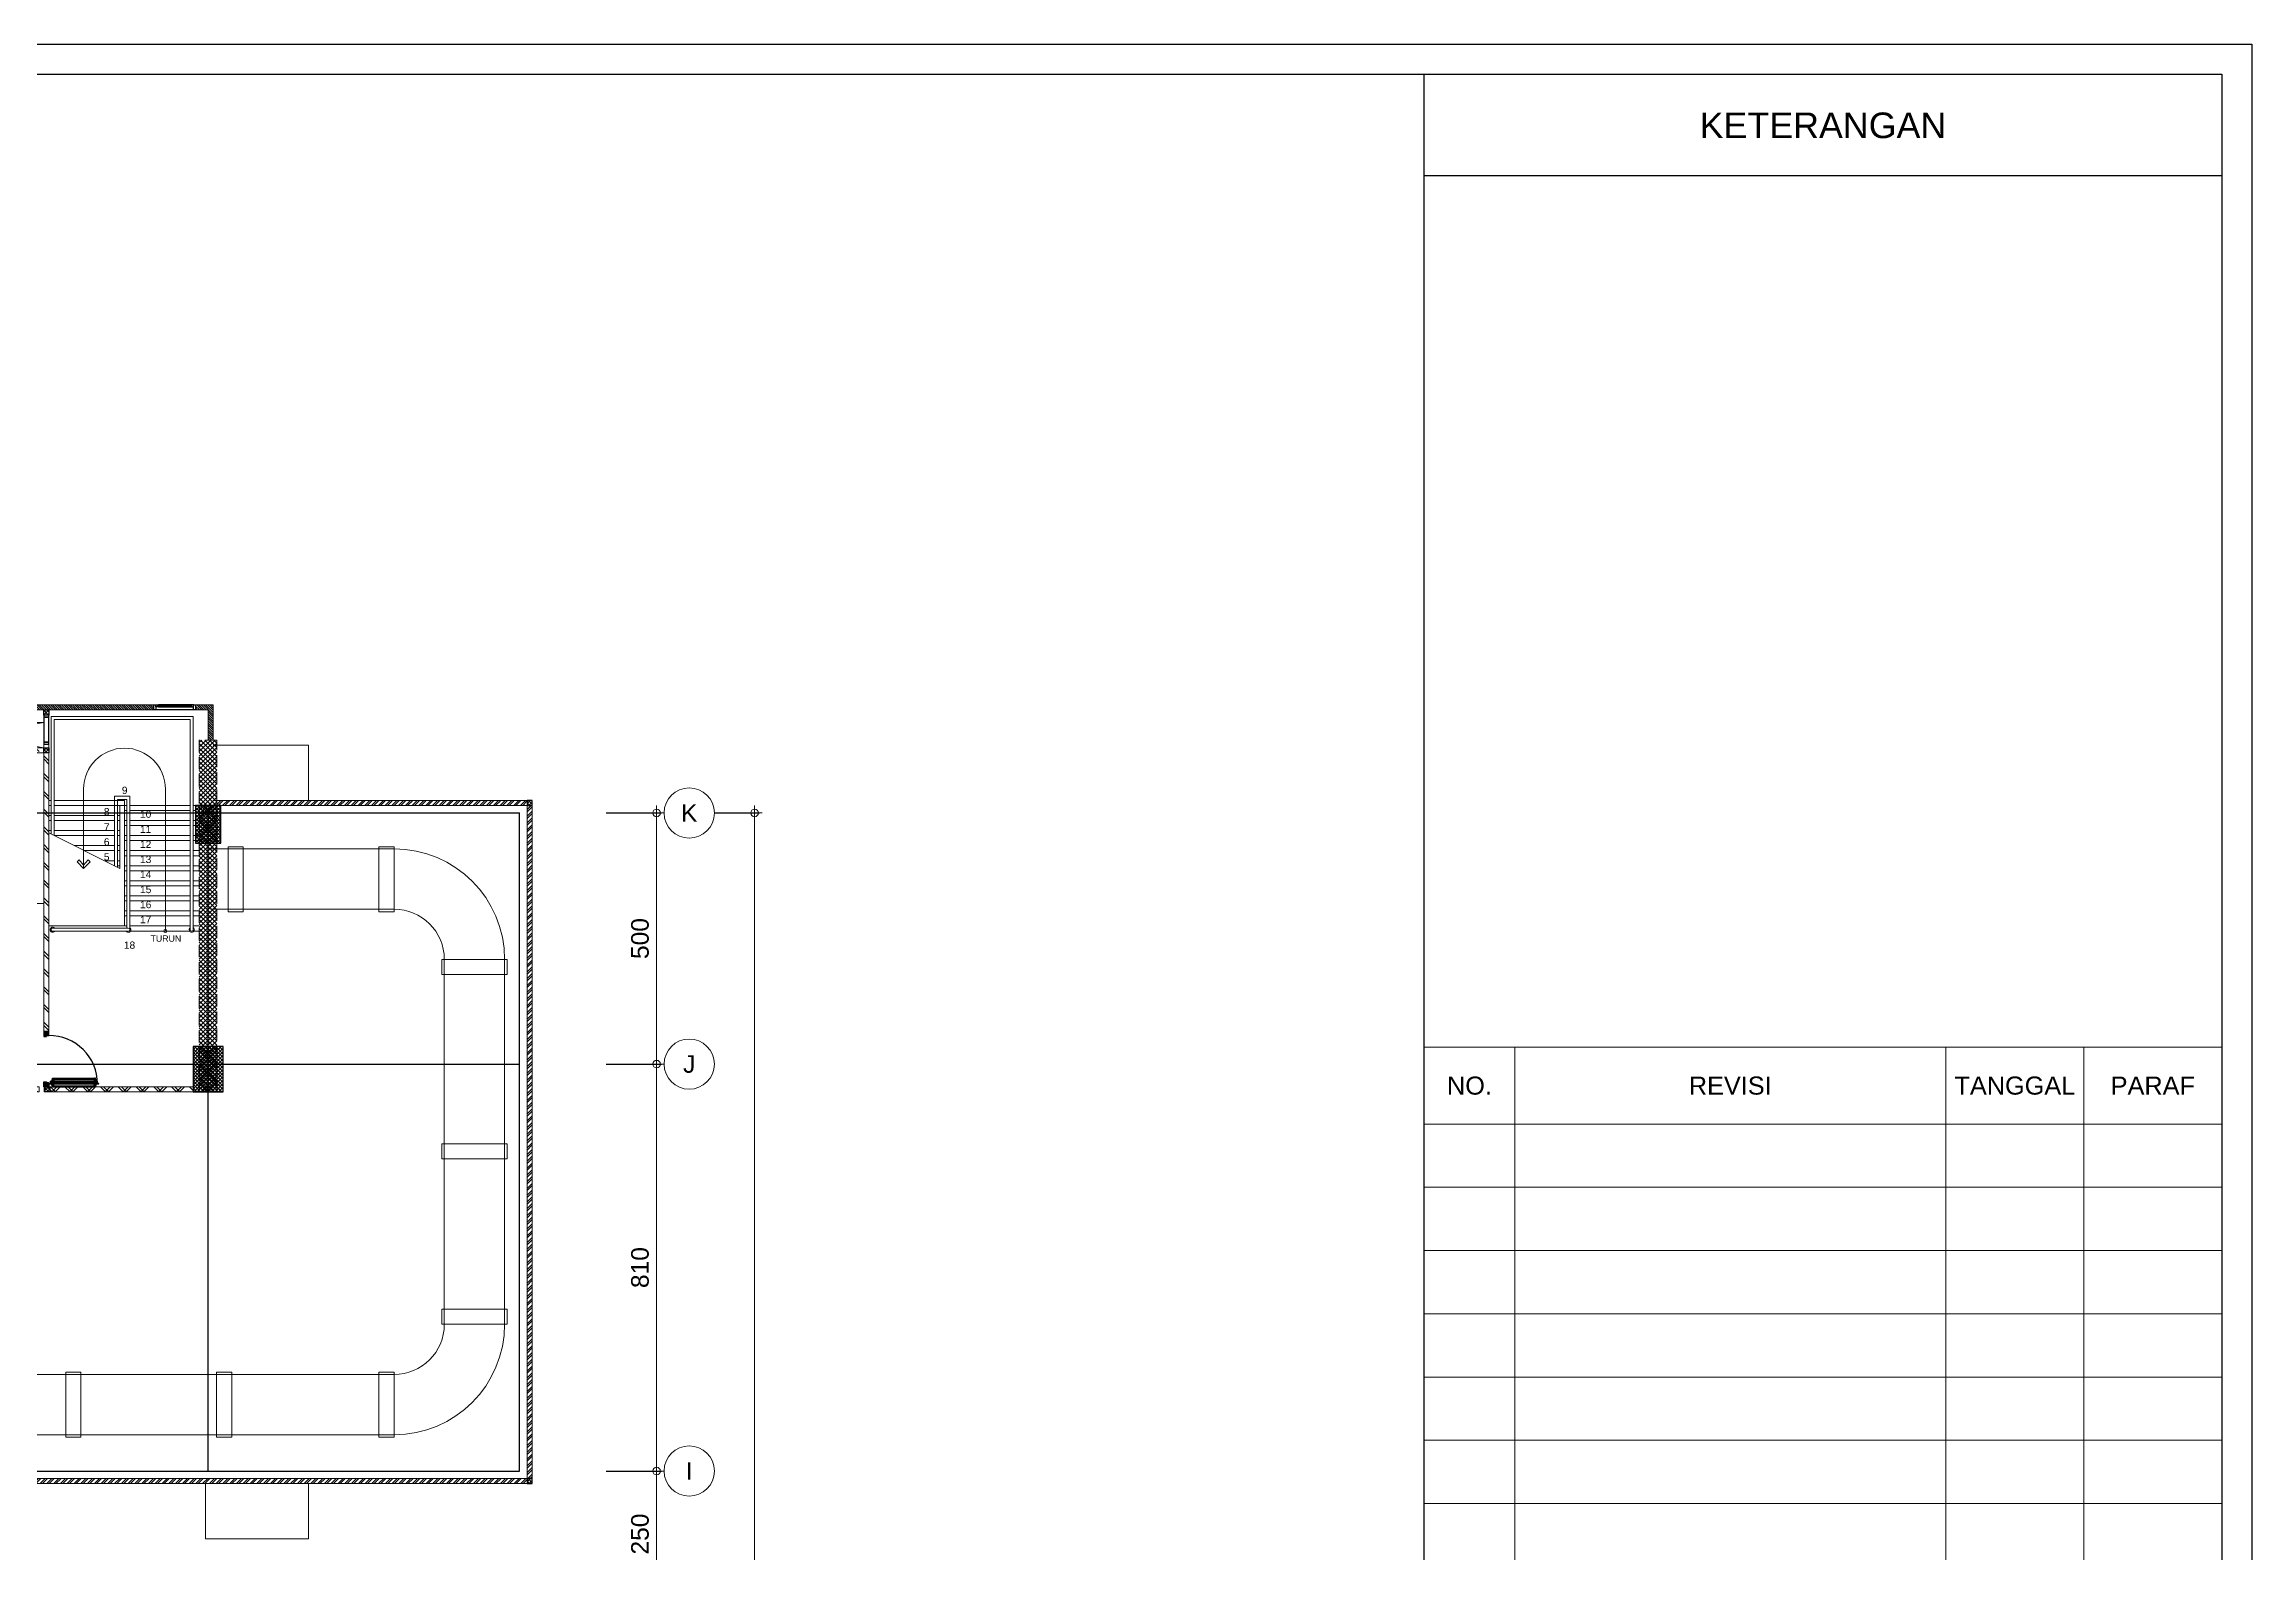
# Model space of a CAD drawing. Header units: millimetres. Extents: x -324 to 75, y -297 to 200.
# Drawn here: x -92.39 to -48.45, y 170.44 to 200.48 of the extents above; entities that cross this region are included whole.
import ezdxf
from ezdxf.enums import TextEntityAlignment as Align

# ---------------------------------------------------------------- set-up
doc = ezdxf.new("R2010")
doc.units = ezdxf.units.MM
doc.linetypes.add('ACAD_ISO02W100', pattern=[15, 12, -3])
doc.layers.get('defpoints').update_dxf_attribs({"color": 1})
for name, color, linetype, lineweight in [('ars', 11, 'Continuous', 0), ('ars @ 1', 11, 'Continuous', 0), ('ARSIR', 31, 'Continuous', 5), ('ATAP', 3, 'Continuous', 20), ('KOL', 1, 'Continuous', 30), ('KOLOM', 4, 'Continuous', 9), ('KOP', 7, 'Continuous', 20), ('KOP GARIS', 1, 'Continuous', 30), ('lan', 7, 'Continuous', 15), ('NOT', 7, 'Continuous', 20), ('Stair', 7, 'Continuous', 15), ('tem', 5, 'Continuous', 20), ('u', 6, 'Continuous', 20)]:
    doc.layers.add(name, color=color, linetype=linetype, lineweight=lineweight)
doc.layers.add('as', color=1, linetype='Continuous', plot=False)
for name, color, linetype in [('HID', 1, 'Continuous'), ('Kusen', 30, 'Continuous'), ('STL', 6, 'Continuous')]:
    doc.layers.add(name, color=color, linetype=linetype)
doc.layers.add('POLYLINE TPAK', color=4, linetype='Continuous', lineweight=20, plot=False)
doc.styles.add('BOLD', font='arial.ttf')
doc.styles.add('RM25', font='arial.ttf')
doc.styles.add('S', font='simplex', dxfattribs={"width": 0.75})
doc.styles.get("Standard").update_dxf_attribs({"font": 'arial.ttf'})
doc.dimstyles.new('sk-100', dxfattribs={"dimtxt": 0.35, "dimasz": 0.15, "dimexe": 0.1, "dimexo": 0, "dimgap": 0.15, "dimtad": 1, "dimdec": 0, "dimlfac": 100, "dimzin": 0, "dimdsep": 46, "dimtxsty": 'Standard', "dimblk": 'BULAT', "dimcen": 0.09, "dimclrd": 256, "dimclre": 256, "dimclrt": 256, "dimadec": 0, "dimazin": 0, "dimtfac": 1, "dimtdec": 0, "dimtofl": 0, "dimtmove": 0, "dimatfit": 3, "dimldrblk": 'BULAT', "dimfxl": 0, "dimtolj": 1, "dimtzin": 0, "dimlwd": -1, "dimarcsym": 0})
pattern_1 = [(225, (1.1, 1e-06), (-0.014142, 0.014142), []), (135, (1.1, 1e-06), (0.014142, 0.014142), [])]
pattern_2 = [(315, (-2e-13, 1e-06), (0.014142, 0.014142), []), (45, (-2e-13, 1e-06), (-0.014142, 0.014142), [])]
pattern_3 = [(45, (1576.71095, -452.5532), (-0.176776695, 0.176776695), []), (45, (1576.77345, -452.5532), (-0.176776695, 0.176776695), [])]
pattern_4 = [(225, (-5.95, -51.3), (0.022097087, -0.022097087), [])]

# ---------------------------------------------------------------- blocks, each defined once
blk = doc.blocks.new('BULAT')
for p, q in [((-1, 0), (1, 0)), ((0, -1), (0, 1))]:
    blk.add_line(p, q)
blk.add_circle((0, 0), 0.5)
blk = doc.blocks.new('*D62')
at = {"layer": 'defpoints', "color": 0}
for p in [(-81.2, 172.073), (-80.2, 172.073), (-81.2, 169.573)]:
    blk.add_point(p, dxfattribs=at)
at = {"layer": 'u', "lineweight": -2}
for p, q in [((-81.2, 172.073), (-80.1, 172.073)), ((-81.2, 169.573), (-80.1, 169.573))]:
    blk.add_line(p, q, dxfattribs=at)
at = {"layer": 'u'}
blk.add_line((-80.2, 169.723), (-80.2, 171.923), dxfattribs=at)
at = {"layer": 'u', "xscale": 0.15, "yscale": 0.15, "zscale": 0.15}
for p, rotation in [((-80.2, 172.073), 90), ((-80.2, 169.573), 270)]:
    blk.add_blockref('BULAT', p, dxfattribs=dict(at, rotation=rotation))
at = {"layer": 'u', "insert": (-80.528, 170.818), "char_height": 0.35, "attachment_point": 5, "rotation": 90}
blk.add_mtext('\\A1;250', dxfattribs=at)
blk = doc.blocks.new('NAV')
blk.add_circle((0, -0.4), 0.4)
at = {"style": 'S', "width": 0.75, "flags": 4}
blk.add_attdef('AV', text='', height=0.3, dxfattribs=at).set_placement((0, -0.4), align=Align.MIDDLE)
blk = doc.blocks.new('*D63')
at = {"layer": 'defpoints', "color": 0}
for p in [(-81.2, 180.173), (-80.2, 180.173), (-81.2, 172.073)]:
    blk.add_point(p, dxfattribs=at)
at = {"layer": 'u', "lineweight": -2}
for p, q in [((-81.2, 180.173), (-80.1, 180.173)), ((-81.2, 172.073), (-80.1, 172.073))]:
    blk.add_line(p, q, dxfattribs=at)
at = {"layer": 'u'}
blk.add_line((-80.2, 172.223), (-80.2, 180.023), dxfattribs=at)
at = {"layer": 'u', "xscale": 0.15, "yscale": 0.15, "zscale": 0.15}
for p, rotation in [((-80.2, 180.173), 90), ((-80.2, 172.073), 270)]:
    blk.add_blockref('BULAT', p, dxfattribs=dict(at, rotation=rotation))
at = {"layer": 'u', "insert": (-80.528, 176.123), "char_height": 0.35, "attachment_point": 5, "rotation": 90}
blk.add_mtext('\\A1;810', dxfattribs=at)
blk = doc.blocks.new('*D64')
at = {"layer": 'defpoints', "color": 0}
for p in [(-81.2, 185.173), (-80.2, 185.173), (-81.2, 180.173)]:
    blk.add_point(p, dxfattribs=at)
at = {"layer": 'u', "lineweight": -2}
for p, q in [((-81.2, 185.173), (-80.1, 185.173)), ((-81.2, 180.173), (-80.1, 180.173))]:
    blk.add_line(p, q, dxfattribs=at)
at = {"layer": 'u'}
blk.add_line((-80.2, 180.323), (-80.2, 185.023), dxfattribs=at)
at = {"layer": 'u', "xscale": 0.15, "yscale": 0.15, "zscale": 0.15}
for p, rotation in [((-80.2, 185.173), 90), ((-80.2, 180.173), 270)]:
    blk.add_blockref('BULAT', p, dxfattribs=dict(at, rotation=rotation))
at = {"layer": 'u', "insert": (-80.528, 182.673), "char_height": 0.35, "attachment_point": 5, "rotation": 90}
blk.add_mtext('\\A1;500', dxfattribs=at)
blk = doc.blocks.new('*D65')
at = {"layer": 'defpoints', "color": 0}
for p in [(-79.05, 185.173), (-78.25, 185.173), (-79.05, 129.173)]:
    blk.add_point(p, dxfattribs=at)
at = {"layer": 'u', "lineweight": -2}
for p, q in [((-79.05, 185.173), (-78.15, 185.173)), ((-79.05, 129.173), (-78.15, 129.173))]:
    blk.add_line(p, q, dxfattribs=at)
at = {"layer": 'u'}
blk.add_line((-78.25, 129.323), (-78.25, 185.023), dxfattribs=at)
at = {"layer": 'u', "xscale": 0.15, "yscale": 0.15, "zscale": 0.15}
for p, rotation in [((-78.25, 185.173), 90), ((-78.25, 129.173), 270)]:
    blk.add_blockref('BULAT', p, dxfattribs=dict(at, rotation=rotation))
at = {"layer": 'u', "insert": (-78.578, 157.173), "char_height": 0.35, "attachment_point": 5, "rotation": 90}
blk.add_mtext('\\A1;5600', dxfattribs=at)
blk = doc.blocks.new("k3'")
at = {"layer": 'ars'}
h = blk.add_hatch(dxfattribs=at)
h.set_pattern_fill('_USER', color=256, scale=0.05, angle=45, double=1, pattern_type=0)
h.set_pattern_definition([(45, (0, -4.975), (-0.03535534, 0.03535534), []), (135, (0, -4.975), (-0.03535534, -0.03535534), [])])
h.paths.add_polyline_path([(-0.25, -0.375), (0.25, -0.375), (0.25, 0.375), (-0.25, 0.375)])
at = {"layer": 'KOL'}
blk.add_lwpolyline([(-0.25, -0.375), (0.25, -0.375), (0.25, 0.375), (-0.25, 0.375)], close=True, dxfattribs=at)
blk = doc.blocks.new("k1'")
at = {"layer": 'ars'}
h = blk.add_hatch(dxfattribs=at)
h.set_pattern_fill('_USER', color=256, scale=0.05, angle=45, double=1, pattern_type=0)
h.set_pattern_definition([(45, (0, -5), (-0.03535534, 0.03535534), []), (135, (0, -5), (-0.03535534, -0.03535534), [])])
h.paths.add_polyline_path([(-0.3, -0.45), (0.3, -0.45), (0.3, 0.45), (-0.3, 0.45)])
at = {"layer": 'KOL'}
blk.add_lwpolyline([(-0.3, -0.45), (0.3, -0.45), (0.3, 0.45), (-0.3, 0.45)], close=True, dxfattribs=at)
blk = doc.blocks.new('D-P90')
at = {"layer": 'ars'}
h = blk.add_hatch(dxfattribs=at)
h.set_pattern_fill('ANSI37', color=256, scale=0.005, angle=-90, style=0)
h.set_pattern_definition([(45, (-1350.94906, -1248.591899), (0.01122532015, -0.01122532015), []), (315, (-1350.94906, -1248.591899), (-0.01122532015, -0.01122532015), [])])
h.paths.add_polyline_path([(0.009, -0.183, -0.414214), (0.01, -0.184), (0.01, -1.116, -0.414214), (0.009, -1.117), (-0.034, -1.117, 0.414214), (-0.037, -1.12), (-0.037, -1.142, -1), (-0.038, -1.142), (-0.038, -0.158, -1), (-0.037, -0.158), (-0.037, -0.181, 0.414214), (-0.034, -0.183)])
at = {"layer": 'as'}
for p, q in [((-0.04, -0.158), (-0.046, -0.158)), ((-0.042, -0.161), (-0.042, -0.155))]:
    blk.add_line(p, q, dxfattribs=at)
at = {"layer": 'HID'}
for p, q in [((-0.044, -0.125), (-0.092, -0.077)), ((-0.042, -0.123), (-0.091, -0.075)), ((-0.066, -0.147), (-0.023, -0.104)), ((-0.063, -0.147), (-0.023, -0.107)), ((0.966, -0.147), (0.923, -0.104)), ((0.963, -0.147), (0.923, -0.107)), ((0.942, -0.123), (0.991, -0.075)), ((0.944, -0.125), (0.992, -0.077))]:
    blk.add_line(p, q, dxfattribs=at)
for points in [[(-0.044, -0.125), (-0.044, -0.125), (-0.042, -0.123), (-0.042, -0.123)], [(0.944, -0.125), (0.944, -0.125), (0.942, -0.123), (0.942, -0.123)]]:
    blk.add_lwpolyline(points, dxfattribs=at)
at = {"layer": 'KOL'}
blk.add_line((0.97, -0.13), (0.97, -0.15), dxfattribs=at)
at = {"layer": 'Kusen', "ltscale": 2}
for p, q in [((-0.099, -0.221), (-0.099, -1.06)), ((-0.079, -0.241), (-0.079, -1.06)), ((-0.074, -0.211), (-0.04, -0.211)), ((-0.074, -0.221), (-0.074, -0.211)), ((-0.074, -0.251), (-0.074, -0.241)), ((-0.074, -0.251), (-0.04, -0.251)), ((-0.061, -0.251), (-0.061, -0.211)), ((-0.04, -0.251), (-0.04, -0.211)), ((0.046, -0.211), (0.012, -0.211)), ((0.012, -0.251), (0.012, -0.211)), ((0.046, -0.251), (0.012, -0.251)), ((0.033, -0.251), (0.033, -0.211)), ((0.046, -0.221), (0.046, -0.211)), ((0.046, -0.251), (0.046, -0.241)), ((0.053, -0.241), (0.053, -1.06)), ((0.073, -0.221), (0.073, -1.06)), ((-0.074, -1.05), (-0.04, -1.05)), ((-0.074, -1.05), (-0.074, -1.06)), ((-0.074, -1.08), (-0.074, -1.09)), ((-0.074, -1.09), (-0.04, -1.09)), ((-0.061, -1.05), (-0.061, -1.09)), ((-0.04, -1.05), (-0.04, -1.09)), ((0.046, -1.05), (0.012, -1.05)), ((0.012, -1.05), (0.012, -1.09)), ((0.046, -1.09), (0.012, -1.09)), ((0.033, -1.05), (0.033, -1.09)), ((0.046, -1.05), (0.046, -1.06)), ((0.046, -1.08), (0.046, -1.09))]:
    blk.add_line(p, q, dxfattribs=at)
at = {"layer": 'Kusen'}
for p, q in [((-0.042, -0.155), (-0.038, -0.156)), ((-0.042, -0.157), (-0.038, -0.158))]:
    blk.add_line(p, q, dxfattribs=at)
at = {"layer": 'Kusen', "ltscale": 2}
for points in [[(-0.099, -0.241), (-0.061, -0.241), (-0.061, -0.221), (-0.099, -0.221), (-0.099, -0.241)], [(0.073, -0.241), (0.033, -0.241), (0.033, -0.221), (0.073, -0.221), (0.073, -0.241)], [(-0.101, -1.06), (-0.061, -1.06), (-0.061, -1.08), (-0.101, -1.08), (-0.101, -1.06)], [(0.073, -1.06), (0.033, -1.06), (0.033, -1.08), (0.073, -1.08), (0.073, -1.06)]]:
    blk.add_lwpolyline(points, dxfattribs=at)
at = {"layer": 'Kusen'}
blk.add_circle((-0.042, -0.158), 0.001, dxfattribs=at)
for radius, start, end in [(0.0025, 75.7804, 11.3851), (0.961, 270, 0.4597)]:
    blk.add_arc((-0.042, -0.158), radius, start, end, dxfattribs=at)
at = {"layer": 'STL'}
for p, q in [((-0.038, -0.158), (-0.038, -1.142)), ((-0.037, -0.181), (-0.037, -0.158)), ((-0.034, -0.183), (0.009, -0.183)), ((0.01, -0.184), (0.01, -1.116)), ((-0.037, -1.12), (-0.037, -1.142)), ((-0.034, -1.117), (0.009, -1.117))]:
    blk.add_line(p, q, dxfattribs=at)
for points in [[(0, -0.1), (0, -0.103), (-0.019, -0.103, 0.414214), (-0.02, -0.105), (-0.02, -0.148, -0.414214), (-0.022, -0.15), (-0.068, -0.15, -0.414214), (-0.07, -0.148), (-0.07, -0.13), (-0.067, -0.13), (-0.067, -0.146, 0.414214), (-0.065, -0.147), (-0.024, -0.147, 0.414214), (-0.023, -0.146), (-0.023, -0.102, -0.414214), (-0.021, -0.1)], [(0.9, -0.1), (0.9, -0.103), (0.919, -0.103, -0.414214), (0.92, -0.105), (0.92, -0.148, 0.414214), (0.922, -0.15), (0.968, -0.15, 0.414214), (0.97, -0.148), (0.97, -0.13), (0.967, -0.13), (0.967, -0.146, -0.414214), (0.966, -0.147), (0.925, -0.147, -0.414214), (0.923, -0.146), (0.923, -0.102, 0.414214), (0.921, -0.1)]]:
    blk.add_lwpolyline(points, format="xyb", close=True, dxfattribs=at)
blk.add_lwpolyline([(0.009, -0.182), (-0.034, -0.182, -0.414214), (-0.035, -0.181), (-0.035, -0.158, 1), (-0.04, -0.158), (-0.04, -1.142, 1), (-0.035, -1.142), (-0.035, -1.12, -0.414214), (-0.034, -1.119), (0.009, -1.119, 0.414214), (0.012, -1.116), (0.012, -0.184)], format="xyb", dxfattribs=at)
for centre, radius, start, end in [((-0.038, -0.158), 0.00075, 0, 180), ((-0.034, -0.181), 0.0025, 180, 270), ((0.009, -0.184), 0.0025, 360, 90), ((0.009, -0.184), 0.001, 360, 90), ((-0.038, -1.142), 0.00075, 180, 0), ((-0.034, -1.12), 0.0025, 90, 180), ((0.009, -1.116), 0.001, 270, 0)]:
    blk.add_arc(centre, radius, start, end, dxfattribs=at)
blk = doc.blocks.new('PINTU DARURAT')
at = {"layer": 'ARSIR'}
h = blk.add_hatch(dxfattribs=at)
h.set_pattern_fill('_USER', color=256, scale=0.02, angle=315, style=0, double=1, pattern_type=0)
h.set_pattern_definition(pattern_2)
edge = h.paths.add_edge_path()
edge.add_line((0, 0), (0.1, 0))
edge.add_line((0.1, 0), (0.1, 0.05))
edge.add_line((0.1, 0.05), (0.077, 0.05))
edge.add_line((0.077, 0.05), (0.077, 0.096))
edge.add_arc((0.076, 0.096), 0.0015, 360, 450)
edge.add_line((0.075, 0.097), (0.035, 0.097))
edge.add_arc((0.035, 0.096), 0.0015, 90, 180)
edge.add_line((0.033, 0.096), (0.033, 0.08))
edge.add_line((0.033, 0.08), (0.03, 0.08))
edge.add_line((0.03, 0.08), (0.03, 0.1))
edge.add_line((0.03, 0.1), (0, 0.1))
edge.add_line((0, 0.1), (0, 0))
h = blk.add_hatch(dxfattribs=at)
h.set_pattern_fill('_USER', color=256, scale=0.02, angle=315, style=0, double=1, pattern_type=0)
h.set_pattern_definition(pattern_2)
edge = h.paths.add_edge_path()
edge.add_line((0, 0), (0.1, 0))
edge.add_line((0.1, 0), (0.1, 0.05))
edge.add_line((0.1, 0.05), (0.077, 0.05))
edge.add_line((0.077, 0.05), (0.077, 0.096))
edge.add_arc((0.076, 0.096), 0.0015, 360, 450)
edge.add_line((0.075, 0.097), (0.035, 0.097))
edge.add_arc((0.035, 0.096), 0.0015, 90, 180)
edge.add_line((0.033, 0.096), (0.033, 0.08))
edge.add_line((0.033, 0.08), (0.03, 0.08))
edge.add_line((0.03, 0.08), (0.03, 0.1))
edge.add_line((0.03, 0.1), (0, 0.1))
edge.add_line((0, 0.1), (0, 0))
h = blk.add_hatch(dxfattribs=at)
h.set_pattern_fill('_USER', color=256, scale=0.02, angle=315, style=0, double=1, pattern_type=0)
h.set_pattern_definition(pattern_1)
edge = h.paths.add_edge_path()
edge.add_line((1.1, 0), (1, 0))
edge.add_line((1, 0), (1, 0.05))
edge.add_line((1, 0.05), (1.023, 0.05))
edge.add_line((1.023, 0.05), (1.023, 0.096))
edge.add_arc((1.024, 0.096), 0.0015, -630, -540, ccw=False)
edge.add_line((1.024, 0.097), (1.065, 0.097))
edge.add_arc((1.065, 0.096), 0.0015, -360, -270, ccw=False)
edge.add_line((1.067, 0.096), (1.067, 0.08))
edge.add_line((1.067, 0.08), (1.07, 0.08))
edge.add_line((1.07, 0.08), (1.07, 0.1))
edge.add_line((1.07, 0.1), (1.1, 0.1))
edge.add_line((1.1, 0.1), (1.1, 0))
h = blk.add_hatch(dxfattribs=at)
h.set_pattern_fill('_USER', color=256, scale=0.02, angle=315, style=0, double=1, pattern_type=0)
h.set_pattern_definition(pattern_1)
edge = h.paths.add_edge_path()
edge.add_line((1.1, 0), (1, 0))
edge.add_line((1, 0), (1, 0.05))
edge.add_line((1, 0.05), (1.023, 0.05))
edge.add_line((1.023, 0.05), (1.023, 0.096))
edge.add_arc((1.024, 0.096), 0.0015, -630, -540, ccw=False)
edge.add_line((1.024, 0.097), (1.065, 0.097))
edge.add_arc((1.065, 0.096), 0.0015, -360, -270, ccw=False)
edge.add_line((1.067, 0.096), (1.067, 0.08))
edge.add_line((1.067, 0.08), (1.07, 0.08))
edge.add_line((1.07, 0.08), (1.07, 0.1))
edge.add_line((1.07, 0.1), (1.1, 0.1))
edge.add_line((1.1, 0.1), (1.1, 0))
at = {"layer": 'KOL'}
blk.add_line((1.1, 0.1), (1.1, 0), dxfattribs=at)
blk.add_line((1.1, 0.1), (1.1, 0), dxfattribs=at)
blk.add_line((1.1, 0.1), (1.1, 0), dxfattribs=at)
blk.add_line((1.1, 0.1), (1.1, 0), dxfattribs=at)
for points in [[(0, 0), (0.1, 0), (0.1, 0.05), (0.077, 0.05), (0.077, 0.096, 0.414214), (0.075, 0.097), (0.035, 0.097, 0.414214), (0.033, 0.096), (0.033, 0.08), (0.03, 0.08), (0.03, 0.1), (0, 0.1)], [(0, 0), (0.1, 0), (0.1, 0.05), (0.077, 0.05), (0.077, 0.096, 0.414214), (0.075, 0.097), (0.035, 0.097, 0.414214), (0.033, 0.096), (0.033, 0.08), (0.03, 0.08), (0.03, 0.1), (0, 0.1)], [(1.1, 0), (1, 0), (1, 0.05), (1.023, 0.05), (1.023, 0.096, -0.414214), (1.024, 0.097), (1.065, 0.097, -0.414214), (1.067, 0.096), (1.067, 0.08), (1.07, 0.08), (1.07, 0.1), (1.1, 0.1)], [(1.1, 0), (1, 0), (1, 0.05), (1.023, 0.05), (1.023, 0.096, -0.414214), (1.024, 0.097), (1.065, 0.097, -0.414214), (1.067, 0.096), (1.067, 0.08), (1.07, 0.08), (1.07, 0.1), (1.1, 0.1)]]:
    blk.add_lwpolyline(points, format="xyb", close=True, dxfattribs=at)
at = {"layer": 'Kusen', "xscale": -1, "rotation": 180}
blk.add_blockref('D-P90', (0.1, -0.05), dxfattribs=at)
blk = doc.blocks.new('K 10.10')
at = {"layer": 'ars'}
h = blk.add_hatch(dxfattribs=at)
h.set_pattern_fill('_USER', color=256, scale=0.05, angle=45, double=1, pattern_type=0)
h.set_pattern_definition([(45, (0, 0), (-0.035355339, 0.035355339), []), (135, (0, 0), (-0.035355339, -0.035355339), [])])
h.paths.add_polyline_path([(1560.538, 1380.407), (1560.638, 1380.407), (1560.638, 1380.507), (1560.538, 1380.507)])
at = {"layer": 'KOL'}
blk.add_lwpolyline([(1560.538, 1380.407), (1560.638, 1380.407), (1560.638, 1380.507), (1560.538, 1380.507)], close=True, dxfattribs=at)
blk = doc.blocks.new('T. J2')
at = {"layer": 'Kusen'}
for p, q in [((-0.419, 0), (0.331, 0)), ((-0.369, 0.1), (0.281, 0.1)), ((0.281, 0.06), (-0.369, 0.06))]:
    blk.add_line(p, q, dxfattribs=at)
for points in [[(-0.459, 0), (-0.419, 0), (-0.419, 0.1), (-0.459, 0.1)], [(0.331, 0), (0.371, 0), (0.371, 0.1), (0.331, 0.1)]]:
    blk.add_lwpolyline(points, close=True, dxfattribs=at)
for points in [[(-0.369, 0.077), (-0.369, 0.06), (-0.419, 0.06), (-0.419, 0.1), (-0.369, 0.1), (-0.369, 0.082), (-0.379, 0.082), (-0.379, 0.077), (-0.369, 0.077)], [(0.281, 0.077), (0.281, 0.06), (0.331, 0.06), (0.331, 0.1), (0.281, 0.1), (0.281, 0.082), (0.291, 0.082), (0.291, 0.077), (0.281, 0.077)]]:
    blk.add_lwpolyline(points, dxfattribs=at)
at = {"layer": 'Kusen', "color": 141}
blk.add_lwpolyline([(-0.379, 0.077), (0.291, 0.077), (0.291, 0.082), (-0.379, 0.082)], close=True, dxfattribs=at)
blk = doc.blocks.new('P.SHAFT')
for points in [[(-0.05, 0.54), (-0.05, 0.58), (0.05, 0.58), (0.05, 0.54)], [(-0.05, 0.04), (-0.05, 0.54), (0.05, 0.54), (0.05, 0.04)], [(-0.05, 0), (-0.05, 0.04), (0.05, 0.04), (0.05, 0)]]:
    blk.add_lwpolyline(points, close=True)
blk = doc.blocks.new('SP ME1')
at = {"layer": 'ars'}
h = blk.add_hatch(dxfattribs=at)
h.set_pattern_fill('ANSI31', color=256, scale=0.25, style=0)
h.set_pattern_definition(pattern_4)
h.paths.add_polyline_path([(-6.3, 7), (-6.2, 7), (-6.2, 7.6), (-5.95, 7.6), (-5.95, 7.7), (-6.3, 7.7)])
h = blk.add_hatch(dxfattribs=at)
h.set_pattern_fill('ANSI31', color=256, scale=0.25, style=0)
h.set_pattern_definition(pattern_4)
edge = h.paths.add_edge_path()
edge.add_line((-6.3, 7), (-6.3, 7.7))
edge.add_line((-6.3, 7.7), (-5.95, 7.7))
edge.add_line((-5.95, 7.7), (-5.95, 7.6))
edge.add_line((-5.95, 7.6), (-6.2, 7.6))
edge.add_line((-6.2, 7.6), (-6.2, 7))
edge.add_line((-6.2, 7), (-6.3, 7))
h = blk.add_hatch(dxfattribs=at)
h.set_pattern_fill('ANSI31', color=256, scale=0.25, style=0)
h.set_pattern_definition([(225, (0.099998, -51.3), (0.022097087, -0.022097087), [])])
h.paths.add_polyline_path([(0, 7), (0.1, 7), (0.1, 7.7), (-5.12, 7.7), (-5.12, 7.6), (0, 7.6)])
h = blk.add_hatch(dxfattribs=at)
h.set_pattern_fill('ANSI37', color=256, scale=0.02, style=0)
h.paths.add_polyline_path([(-6.025, 0), (-6.375, 0), (-6.375, 7), (-6.025, 7)])
h = blk.add_hatch(dxfattribs=at)
h.set_pattern_fill('ANSI37', color=256, scale=0.02, style=0)
h.paths.add_polyline_path([(-0.05, 2.2), (0.3, 2.2), (0.3, 7), (-0.05, 7)])
h = blk.add_hatch(dxfattribs=at)
h.set_pattern_fill('TEMBOK', color=256, scale=0.25)
h.set_pattern_definition([(45, (3e-07, -49.25), (-0.1767767, 0.1767767), []), (45, (0.0625, -49.25), (-0.1767767, 0.1767767), [])])
h.paths.add_polyline_path([(0.05, 2.2), (-0.05, 2.2), (-0.05, 1.1), (0.05, 1.1)])
at = {"layer": 'ars @ 1'}
h = blk.add_hatch(dxfattribs=at)
h.set_pattern_fill('TEMBOK', color=256, scale=0.25)
h.set_pattern_definition([(45, (1576.61878, -452.5532), (-0.176776695, 0.176776695), []), (45, (1576.68128, -452.5532), (-0.176776695, 0.176776695), [])])
h.paths.add_polyline_path([(-2.93, 1.2), (-3.03, 1.2), (-3.03, 6.75), (-2.93, 6.75)])
h = blk.add_hatch(dxfattribs=at)
h.set_pattern_fill('TEMBOK', color=256, scale=0.25)
h.set_pattern_definition([(45, (26.8, 5.805), (-0.1767767, 0.1767767), []), (45, (26.8625, 5.805), (-0.1767767, 0.1767767), [])])
h.paths.add_polyline_path([(-0.1, 6.85), (-0.1, 6.75), (-2.838, 6.75), (-2.838, 6.85)])
h = blk.add_hatch(dxfattribs=at)
h.set_pattern_fill('TEMBOK', color=256, scale=0.25)
h.set_pattern_definition(pattern_3)
h.paths.add_polyline_path([(-5.9, 0), (-5.9, 0.1), (-2.938, 0.1), (-2.938, 0)])
h = blk.add_hatch(dxfattribs=at)
h.set_pattern_fill('TEMBOK', color=256, scale=0.25)
h.set_pattern_definition(pattern_3)
h.paths.add_polyline_path([(-2.838, 0), (-2.838, 0.1), (-1.4, 0.1), (-1.4, 0)])
blk.add_lwpolyline([(-2.93, 3.75), (-0.05, 3.75)])
at = {"layer": 'KOLOM', "linetype": 'ACAD_ISO02W100', "ltscale": 0.02}
for points in [[(-6.025, 0), (-6.375, 0), (-6.375, 7), (-6.025, 7)], [(0.3, 2.2), (-0.05, 2.2), (-0.05, 7), (0.3, 7)]]:
    blk.add_lwpolyline(points, close=True, dxfattribs=at)
at = {"layer": 'lan', "linetype": 'Continuous'}
for p, q in [((-2.93, 7.35), (-0.25, 7.35)), ((-0.25, 7.35), (-0.25, 6.85))]:
    blk.add_line(p, q, dxfattribs=at)
for points in [[(-0.25, 7.35), (-2.93, 6.85)], [(-0.25, 6.85), (-2.93, 7.35)]]:
    blk.add_lwpolyline(points, dxfattribs=at)
at = {"layer": 'tem'}
blk.add_lwpolyline([(-6.3, 7), (-6.3, 7.7), (-5.95, 7.7), (-5.95, 7.6), (-6.2, 7.6), (-6.2, 7), (-6.3, 7)], dxfattribs=at)
blk.add_lwpolyline([(-6.3, 7), (-6.3, 7.7), (-5.95, 7.7), (-5.95, 7.6), (-6.2, 7.6), (-6.2, 7), (-6.3, 7)], dxfattribs=at)
for points in [[(-5.12, 7.7), (-5.12, 7.6), (0, 7.6), (0, 7), (0.1, 7), (0.1, 7.7)], [(-2.93, 6.92), (-3.03, 6.92), (-3.03, 6.85), (-2.93, 6.85)], [(-2.93, 1.2), (-3.03, 1.2), (-3.03, 6.75), (-2.93, 6.75)], [(-0.05, 6.85), (-0.05, 6.75), (-2.93, 6.75), (-2.93, 6.85)], [(0.05, 0.9), (-0.05, 0.9), (-0.05, 2.2), (0.05, 2.2)], [(-5.9, 0), (-5.9, 0.1), (-2.938, 0.1), (-2.938, 0)], [(-2.838, 0), (-2.838, 0.1), (-1.4, 0.1), (-1.4, 0)]]:
    blk.add_lwpolyline(points, close=True, dxfattribs=at)
at = {"color": 2, "rotation": 90}
blk.add_blockref('PINTU DARURAT', (-2.93, 0.1), dxfattribs=at)
at = {"color": 2, "xscale": -1}
blk.add_blockref('PINTU DARURAT', (-0.3, 0), dxfattribs=at)
at = {"layer": 'KOL', "xscale": -1, "rotation": 180}
for name, p in [("k3'", (-6.2, 5.325)), ("k3'", (-6.2, 5.325)), ("k1'", (-6.2, 0.45)), ("k1'", (-6.2, 0.45)), ("k1'", (0, 0.45)), ("k1'", (0, 0.45))]:
    blk.add_blockref(name, p, dxfattribs=at)
at = {"layer": 'KOLOM', "extrusion": (0, 0, -1), "xscale": -1, "zscale": -1, "rotation": 180}
for p in [(-1557.608, 1388.007), (-1557.608, 1387.257), (-1557.588, 1380.507)]:
    blk.add_blockref('K 10.10', p, dxfattribs=at)
at = {"layer": 'Kusen'}
blk.add_blockref('T. J2', (-5.491, 7.6), dxfattribs=at)
blk.add_blockref('T. J2', (-5.491, 7.6), dxfattribs=at)
at = {"layer": 'Kusen', "color": 2, "rotation": 179.9999772094499}
blk.add_blockref('P.SHAFT', (-2.98, 7.5), dxfattribs=at)
blk = doc.blocks.new('A.ATAP')
at = {"layer": 'ars'}
h = blk.add_hatch(dxfattribs=at)
h.set_pattern_fill('ANSI32', color=256, scale=0.01, style=0)
h.set_pattern_definition([(45, (31.17496, 56.399965), (-0.0673519, 0.0673519), []), (45, (31.21986, 56.399965), (-0.0673519, 0.0673519), [])])
h.paths.add_polyline_path([(37.35, 56.5), (31.175, 56.5), (31.175, 56.4), (37.35, 56.4)])
h = blk.add_hatch(dxfattribs=at)
h.set_pattern_fill('ANSI32', color=256, scale=0.01, style=0)
h.set_pattern_definition([(225, (37.45003, 56.4), (-0.0673519, 0.0673519), []), (225, (37.45003, 56.3551), (-0.0673519, 0.0673519), [])])
h.paths.add_polyline_path([(37.45, 56.4), (37.35, 56.4), (37.35, 43), (37.45, 43)])
h = blk.add_hatch(dxfattribs=at)
h.set_pattern_fill('ANSI32', color=256, scale=0.01, style=0)
h.set_pattern_definition([(45, (6.8, 42.9), (-0.06735192, 0.06735192), []), (45, (6.8449, 42.9), (-0.06735192, 0.06735192), [])])
h.paths.add_polyline_path([(37.35, 42.9), (37.35, 43), (6.8, 43), (6.8, 42.9)])
at = {"layer": 'ars @ 1'}
h = blk.add_hatch(dxfattribs=at)
h.set_pattern_fill('TEMBOK', color=256, scale=0.25)
h.set_pattern_definition([(45, (1551.91095, -401.8532), (-0.176776695, 0.176776695), []), (45, (1551.97345, -401.8532), (-0.176776695, 0.176776695), [])])
h.paths.add_polyline_path([(30.7, 50.7), (30.7, 50.8), (27.738, 50.8), (27.738, 50.7)])
blk.add_lwpolyline([(29.243, 55.147), (27.83, 55.853)])
at = {"layer": 'ars'}
for p, q in [((27.874, 58.17), (27.874, 55.831)), ((27.874, 58.17), (30.706, 58.17)), ((27.936, 58.108), (27.936, 55.8)), ((27.936, 58.108), (30.644, 58.108)), ((30.644, 58.108), (30.644, 53.925)), ((30.706, 58.17), (30.706, 53.925)), ((27.83, 56.5), (27.874, 56.5)), ((27.936, 56.5), (29.136, 56.5)), ((29.107, 56.5), (29.337, 56.5)), ((29.136, 56.584), (29.444, 56.584)), ((29.136, 56.584), (29.136, 55.2)), ((29.199, 56.521), (29.381, 56.521)), ((29.199, 56.521), (29.199, 55.169)), ((29.337, 56.4), (29.337, 56.5)), ((29.337, 56.3), (29.381, 56.3)), ((29.381, 56.521), (29.381, 53.956)), ((29.444, 56.584), (29.444, 53.925)), ((29.444, 56.3), (30.644, 56.3)), ((30.706, 56.3), (30.75, 56.3)), ((27.83, 56.2), (27.874, 56.2)), ((27.83, 55.9), (27.874, 55.9)), ((27.936, 56.2), (29.136, 56.2)), ((27.936, 55.9), (29.136, 55.9)), ((29.199, 56.2), (29.243, 56.2)), ((29.199, 55.9), (29.243, 55.9)), ((29.337, 56), (29.381, 56)), ((29.444, 56), (30.644, 56)), ((30.706, 56), (30.825, 56)), ((28.336, 55.6), (29.136, 55.6)), ((29.199, 55.6), (29.243, 55.6)), ((29.337, 55.7), (29.381, 55.7)), ((29.337, 55.4), (29.381, 55.4)), ((29.444, 55.7), (30.644, 55.7)), ((29.444, 55.4), (30.644, 55.4)), ((30.706, 55.7), (30.825, 55.7)), ((30.706, 55.4), (30.825, 55.4)), ((28.936, 55.3), (29.136, 55.3)), ((29.199, 55.3), (29.243, 55.3)), ((29.337, 55.1), (29.381, 55.1)), ((29.444, 55.1), (30.644, 55.1)), ((30.706, 55.1), (30.825, 55.1)), ((29.337, 54.8), (29.381, 54.8)), ((29.337, 54.5), (29.381, 54.5)), ((29.444, 54.8), (30.644, 54.8)), ((29.444, 54.5), (30.644, 54.5)), ((30.706, 54.8), (30.825, 54.8)), ((30.706, 54.5), (30.825, 54.5)), ((29.337, 54.2), (29.381, 54.2)), ((29.444, 54.2), (30.644, 54.2)), ((30.706, 54.2), (30.825, 54.2)), ((27.904, 53.956), (29.412, 53.956)), ((27.905, 53.894), (29.412, 53.894)), ((29.444, 53.9), (30.63, 53.9)), ((30.72, 53.9), (30.825, 53.9))]:
    blk.add_line(p, q, dxfattribs=at)
for centre, radius, start, end in [((27.905, 53.925), 0.0512, 37.5719, 322.4281), ((27.905, 53.925), 0.0313, 90.5406, 270.749), ((27.905, 53.925), 0.0512, 37.5719, 52.4281), ((29.412, 53.925), 0.0512, 217.5719, 52.4281), ((29.412, 53.925), 0.0312, 270, 90), ((30.675, 53.925), 0.0512, 127.5719, 52.4281), ((30.675, 53.925), 0.0312, 180, 0)]:
    blk.add_arc(centre, radius, start, end, dxfattribs=at)
at = {"layer": 'as'}
for p, q in [((-37.2, 56.25), (37.2, 56.25)), ((31, 43.15), (31, 56.25)), ((37.2, 43.15), (37.2, 56.25)), ((-37.2, 51.25), (37.2, 51.25)), ((-37.2, 51.25), (37.2, 51.25)), ((-37.2, 43.15), (37.2, 43.15))]:
    blk.add_line(p, q, dxfattribs=at)
at = {"layer": 'ATAP'}
for p, q in [((33, 57.6), (31.1, 57.6)), ((33, 56.5), (33, 57.6)), ((37.45, 56.5), (31.1, 56.5)), ((37.45, 42.9), (37.45, 56.5)), ((34.7, 55.536), (31.05, 55.536)), ((34.7, 54.336), (31.05, 54.336)), ((35.7, 46.071), (35.7, 53.336)), ((36.9, 46.071), (36.9, 53.336)), ((6.25, 45.071), (34.7, 45.071)), ((6.45, 43.871), (34.7, 43.871)), ((6.8, 42.9), (37.45, 42.9))]:
    blk.add_line(p, q, dxfattribs=at)
for points in [[(31.4, 55.579), (31.4, 54.279), (31.7, 54.279), (31.7, 55.579)], [(34.4, 55.579), (34.4, 54.279), (34.7, 54.279), (34.7, 55.579)], [(36.95, 53.336), (35.65, 53.336), (35.65, 53.036), (36.95, 53.036)], [(36.95, 49.666), (35.65, 49.666), (35.65, 49.366), (36.95, 49.366)], [(36.95, 46.371), (35.65, 46.371), (35.65, 46.071), (36.95, 46.071)], [(28.17, 43.821), (28.17, 45.121), (28.47, 45.121), (28.47, 43.821)], [(31.17, 43.821), (31.17, 45.121), (31.47, 45.121), (31.47, 43.821)], [(34.4, 43.821), (34.4, 45.121), (34.7, 45.121), (34.7, 43.821)]]:
    blk.add_lwpolyline(points, close=True, dxfattribs=at)
blk.add_lwpolyline([(33, 42.9), (33, 41.8), (30.95, 41.8), (30.95, 42.9)], dxfattribs=at)
for centre, radius, start, end in [((34.7, 53.336), 2.2, 0, 90), ((34.7, 53.336), 1, 0, 90), ((34.7, 46.071), 2.2, 270, 0), ((34.7, 46.071), 1, 270, 0)]:
    blk.add_arc(centre, radius, start, end, dxfattribs=at)
at = {"layer": 'lan'}
for p, q in [((28.523, 55.147), (28.523, 56.727)), ((30.149, 56.727), (30.149, 53.9)), ((27.83, 56.4), (27.874, 56.4)), ((27.936, 56.4), (29.136, 56.4)), ((29.107, 56.4), (29.381, 56.4)), ((29.199, 56.4), (29.243, 56.4)), ((29.243, 56.4), (29.243, 55.147)), ((29.337, 56.4), (29.381, 56.4)), ((29.337, 56.4), (29.337, 54)), ((29.444, 56.4), (30.644, 56.4)), ((30.706, 56.4), (30.75, 56.4)), ((27.83, 56.1), (27.874, 56.1)), ((27.936, 56.1), (29.136, 56.1)), ((27.936, 55.8), (29.136, 55.8)), ((29.199, 56.1), (29.243, 56.1)), ((29.199, 55.8), (29.243, 55.8)), ((29.337, 56.1), (29.381, 56.1)), ((29.337, 55.8), (29.381, 55.8)), ((29.444, 56.1), (30.644, 56.1)), ((29.444, 55.8), (30.644, 55.8)), ((30.706, 56.1), (30.75, 56.1)), ((30.706, 55.8), (30.825, 55.8)), ((28.536, 55.5), (29.136, 55.5)), ((29.199, 55.5), (29.243, 55.5)), ((29.337, 55.5), (29.381, 55.5)), ((29.444, 55.5), (30.644, 55.5)), ((30.706, 55.5), (30.825, 55.5)), ((29.199, 55.2), (29.243, 55.2)), ((29.337, 55.2), (29.381, 55.2)), ((29.444, 55.2), (30.644, 55.2)), ((30.706, 55.2), (30.825, 55.2)), ((29.337, 54.9), (29.381, 54.9)), ((29.337, 54.6), (29.381, 54.6)), ((29.444, 54.9), (30.644, 54.9)), ((29.444, 54.6), (30.644, 54.6)), ((30.706, 54.9), (30.825, 54.9)), ((30.706, 54.6), (30.825, 54.6)), ((29.337, 54.3), (29.381, 54.3)), ((29.444, 54.3), (30.644, 54.3)), ((30.706, 54.3), (30.825, 54.3)), ((27.83, 54), (29.136, 54)), ((29.124, 54), (29.364, 54)), ((29.337, 54), (29.381, 54)), ((29.444, 54), (30.644, 54)), ((30.706, 54), (30.825, 54))]:
    blk.add_line(p, q, dxfattribs=at)
at = {"layer": 'lan', "ltscale": 2}
blk.add_lwpolyline([(28.432, 55.315), (28.392, 55.28), (28.523, 55.147), (28.654, 55.28), (28.614, 55.315), (28.523, 55.209), (28.432, 55.315)], close=True, dxfattribs=at)
at = {"layer": 'lan'}
blk.add_arc((29.336, 56.727), 0.813, 0, 180, dxfattribs=at)
blk.add_arc((29.336, 56.727), 0.813, 0, 180, dxfattribs=at)
at = {"layer": 'Stair'}
blk.add_circle((30.149, 53.9), 0.0296, dxfattribs=at)
at = {"layer": 'tem'}
for points in [[(31.175, 56.4), (31.175, 56.5), (37.35, 56.5), (37.35, 56.4)], [(37.45, 56.4), (37.35, 56.4), (37.35, 43), (37.45, 43)], [(30.7, 50.7), (30.7, 50.8), (27.738, 50.8), (27.738, 50.7)], [(6.8, 42.9), (6.8, 43), (37.35, 43), (37.35, 42.9)]]:
    blk.add_lwpolyline(points, close=True, dxfattribs=at)
at = {"layer": 'KOL', "rotation": 180}
for name, p in [("k3'", (31, 56.025)), ("k1'", (31, 51.15))]:
    blk.add_blockref(name, p, dxfattribs=at)
at = {"layer": 'KOLOM', "extrusion": (0, 0, -1), "xscale": -1, "zscale": -1, "rotation": 180}
for p in [(-1597.988, 1436.907), (-1597.988, 1423.407)]:
    blk.add_blockref('K 10.10', p, dxfattribs=at)
at = {"layer": 'u', "xscale": -1}
blk.add_blockref('SP ME1', (24.8, 50.7), dxfattribs=at)
at = {"layer": 'NOT'}
for s, insert, char_height, attachment_point in [('9', (29.396, 56.625), 0.145, 9), ('8', (29.038, 56.349), 0.145, 3), ('10', (29.87, 56.299), 0.1448, 3), ('7', (29.038, 56.043), 0.145, 3), ('11', (29.87, 55.997), 0.1448, 3), ('5', (29.038, 55.449), 0.145, 3), ('6', (29.038, 55.746), 0.145, 3), ('12', (29.87, 55.699), 0.1448, 3), ('13', (29.87, 55.399), 0.1448, 3), ('14', (29.87, 55.099), 0.1448, 3), ('15', (29.87, 54.799), 0.1448, 3), ('16', (29.87, 54.499), 0.1448, 3), ('17', (29.87, 54.199), 0.1448, 3), ('18', (29.549, 53.691), 0.1448, 3)]:
    blk.add_mtext_dynamic_manual_height_columns(s, width=0.30472, gutter_width=1, heights=[0], dxfattribs=dict(at, insert=insert, char_height=char_height, attachment_point=attachment_point))
at = {"layer": 'NOT', "insert": (30.466, 53.685), "char_height": 0.125, "attachment_point": 9, "style": 'RM25'}
blk.add_mtext_dynamic_manual_height_columns('TURUN', width=0.63698, gutter_width=1.25, heights=[0], dxfattribs=at)
blk = doc.blocks.new('KOP A3 DED')
blk.add_lwpolyline([(-21, 29.697), (21, 29.697), (21, 0), (-21, 0), (-21, 29.697)])
at = {"layer": 'KOP'}
for p, q in [((15.51, 23.042), (20.8, 23.042)), ((16.11, 18.333), (16.11, 23.042)), ((18.97, 18.333), (18.97, 23.042)), ((19.885, 23.042), (19.885, 18.333)), ((15.51, 22.531), (20.8, 22.531)), ((15.51, 22.111), (20.8, 22.111)), ((15.51, 21.691), (20.8, 21.691)), ((15.51, 21.271), (20.8, 21.271)), ((15.51, 20.852), (20.8, 20.852)), ((15.51, 20.432), (20.8, 20.432)), ((15.51, 20.012), (20.8, 20.012))]:
    blk.add_line(p, q, dxfattribs=at)
at = {"layer": 'KOP GARIS'}
for p, q in [((15.51, 0.2), (15.51, 29.497)), ((15.51, 28.826), (20.8, 28.826))]:
    blk.add_line(p, q, dxfattribs=at)
blk.add_lwpolyline([(-20.8, 29.497), (20.8, 29.497), (20.8, 0.2), (-20.8, 0.2)], close=True, dxfattribs=at)
at = {"layer": 'KOP', "style": 'BOLD'}
for s, height, p in [('KETERANGAN', 0.17, (18.155, 29.158)), ('NO.', 0.12, (15.81, 22.786)), ('REVISI', 0.12, (17.54, 22.786)), ('TANGGAL', 0.12, (19.428, 22.786)), ('PARAF', 0.12, (20.343, 22.786))]:
    blk.add_text(s, height=height, dxfattribs=at).set_placement(p, align=Align.MIDDLE_CENTER)
for tag, p in [('JUDUL1', (15.945, 4.092)), ('JUDUL2', (15.945, 3.747)), ('JUDUL3', (15.945, 3.427)), ('NO', (17.215, 1.101)), ('REFF', (17.207, 0.727)), ('FILE', (17.189, 0.336))]:
    blk.add_attdef(tag, p, '', height=0.12, dxfattribs=at)
for tag, p in [('SCALE1', (18.171, 1.948)), ('NAME', (16.363, 1.738)), ('SCALE2', (18.169, 1.733)), ('DATE', (19.9, 1.757)), ('SCALE3', (18.17, 1.521))]:
    blk.add_attdef(tag, text='', height=0.12, dxfattribs=at).set_placement(p, align=Align.MIDDLE_CENTER)

msp = doc.modelspace()

# ---------------------------------------------------------------- block references
at = {"xscale": 3, "yscale": 3, "zscale": 3}
msp.add_blockref('KOP A3 DED', (-111.453, 111.388), dxfattribs=at)
at = {"layer": 'POLYLINE TPAK'}
msp.add_blockref('A.ATAP', (-120.124, 128.923), dxfattribs=at)
at = {"layer": 'u'}
ref = msp.add_blockref('NAV', (-79.55, 185.673), dxfattribs=dict(at, xscale=1.25, yscale=1.25, zscale=1.25))
ref.add_attrib('AV', 'K', dxfattribs={"layer": '0', "height": 0.35, "flags": 4}).set_placement((-79.55, 185.173), align=Align.MIDDLE)
ref = msp.add_blockref('NAV', (-79.55, 180.673), dxfattribs=dict(at, xscale=1.25, yscale=1.25, zscale=1.25))
ref.add_attrib('AV', 'J', dxfattribs={"layer": '0', "height": 0.35, "flags": 4}).set_placement((-79.55, 180.173), align=Align.MIDDLE)
ref = msp.add_blockref('NAV', (-79.55, 172.573), dxfattribs=dict(at, xscale=1.25, yscale=1.25, zscale=1.25))
ref.add_attrib('AV', 'I', dxfattribs={"layer": '0', "height": 0.35, "flags": 4}).set_placement((-79.55, 172.073), align=Align.MIDDLE)

# ---------------------------------------------------------------- dimensions: what is measured, and where the dimension line sits
for base, p1, p2, picture, middle in [((-80.2, 185.173), (-81.2, 180.173), (-81.2, 185.173), '*D64', (-80.2, 182.673)), ((-78.25, 185.173), (-79.05, 129.173), (-79.05, 185.173), '*D65', (-78.25, 157.173)), ((-80.2, 180.173), (-81.2, 172.073), (-81.2, 180.173), '*D63', (-80.2, 176.123)), ((-80.2, 172.073), (-81.2, 169.573), (-81.2, 172.073), '*D62', (-80.2, 170.818))]:
    dim = msp.add_linear_dim(base=base, p1=p1, p2=p2, angle=90, dimstyle='sk-100', dxfattribs=at)
    dim.commit()
    dim.dimension.update_dxf_attribs({"geometry": picture, "text_midpoint": middle, "dimtype": 160})

doc.saveas('drawing.dxf')
